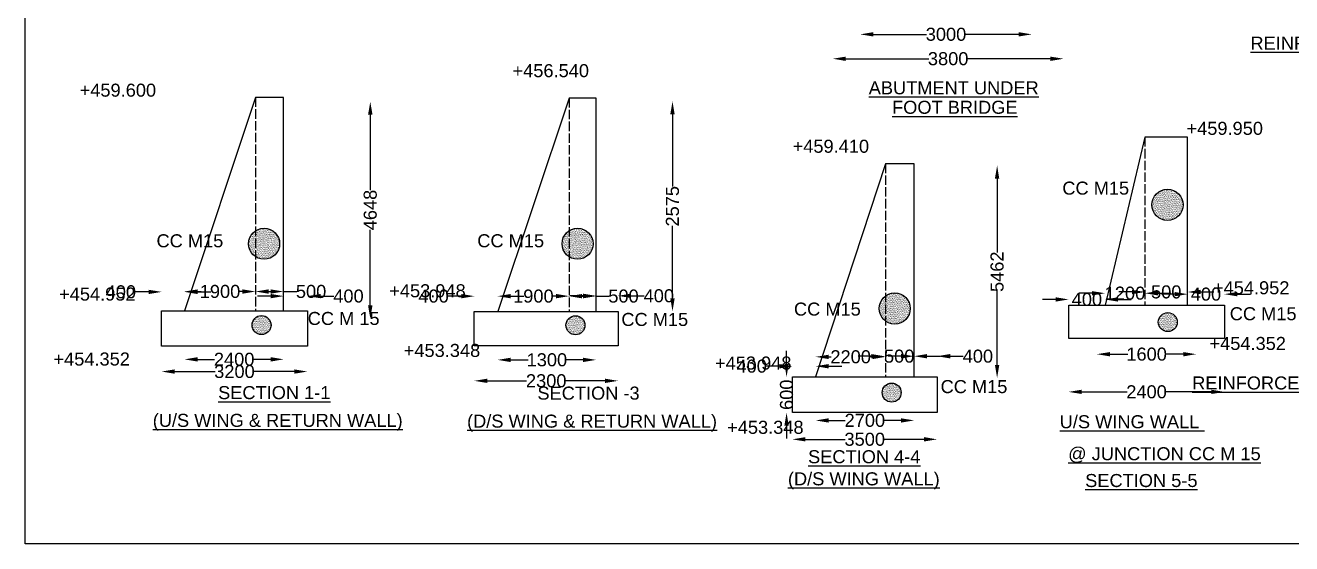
# Model space of a CAD drawing. Header units: millimetres. Extents: x 2559993 to 2602219, y 44352119 to 44378370.
# Drawn here: x 2559993 to 2584271, y 44352119 to 44362060 of the extents above; entities that cross this region are included whole.
import ezdxf

# ---------------------------------------------------------------- set-up
doc = ezdxf.new("R2010")
doc.units = ezdxf.units.MM
doc.header["$MEASUREMENT"] = 0
doc.linetypes.add('ACAD_ISO02W100', pattern=[15, 12, -3])
for name, color, linetype in [('DIMENSION', 7, 'Continuous'), ('DRAWING', 2, 'Continuous'), ('TEXT', 7, 'Continuous')]:
    doc.layers.add(name, color=color, linetype=linetype)
doc.styles.get("Standard").update_dxf_attribs({"font": 'arial.ttf', "height": 250})
doc.dimstyles.get("Standard").update_dxf_attribs({"dimtxt": 250, "dimasz": 250, "dimexe": 0.18, "dimexo": 0.0625, "dimgap": 0.09, "dimtad": 0, "dimdec": 0, "dimzin": 0, "dimdsep": 46, "dimtxsty": 'Standard', "dimcen": 0.09, "dimse1": 1, "dimse2": 1, "dimadec": 0, "dimazin": 0, "dimtfac": 1, "dimtdec": 0, "dimtofl": 0, "dimtmove": 0, "dimatfit": 3, "dimfxl": 1, "dimtolj": 1, "dimtzin": 0, "dimarcsym": 0})

# ---------------------------------------------------------------- blocks, each defined once
blk = doc.blocks.new('*D66')
at = {"layer": 'Defpoints', "color": 0, "transparency": 16777216}
for p in [(2575999, 44361916), (2579288, 44361916), (2579288, 44361887)]:
    blk.add_point(p, dxfattribs=at)
at = {"layer": 'DIMENSION', "color": 0, "lineweight": -2, "transparency": 16777216}
for p, q in [((2576249, 44361887), (2577271, 44361887)), ((2579038, 44361887), (2578016, 44361887))]:
    blk.add_line(p, q, dxfattribs=at)
at = {"layer": 'DIMENSION', "color": 0, "transparency": 16777216}
for points in [[(2576249, 44361929), (2576249, 44361846), (2575999, 44361887)], [(2579038, 44361929), (2579038, 44361846), (2579288, 44361887)]]:
    blk.add_solid(points, dxfattribs=at)
at = {"layer": 'DIMENSION', "color": 0, "transparency": 16777216, "insert": (2577644, 44361887), "char_height": 250, "attachment_point": 5}
blk.add_mtext('\\A1;3000', dxfattribs=at)
blk = doc.blocks.new('*D71')
at = {"layer": 'Defpoints', "color": 0, "transparency": 16777216}
for p in [(2575473, 44361485), (2579897, 44361485), (2579897, 44361419)]:
    blk.add_point(p, dxfattribs=at)
at = {"layer": 'DIMENSION', "color": 0, "lineweight": -2, "transparency": 16777216}
for p, q in [((2575723, 44361419), (2577312, 44361419)), ((2579647, 44361419), (2578058, 44361419))]:
    blk.add_line(p, q, dxfattribs=at)
at = {"layer": 'DIMENSION', "color": 0, "transparency": 16777216}
for points in [[(2575723, 44361460), (2575723, 44361377), (2575473, 44361419)], [(2579647, 44361460), (2579647, 44361377), (2579897, 44361419)]]:
    blk.add_solid(points, dxfattribs=at)
at = {"layer": 'DIMENSION', "color": 0, "transparency": 16777216, "insert": (2577685, 44361419), "char_height": 250, "attachment_point": 5}
blk.add_mtext('\\A1;3800', dxfattribs=at)
blk = doc.blocks.new('*D76')
at = {"layer": 'Defpoints', "color": 0, "transparency": 16777216}
for p in [(2563046, 44356582), (2564945, 44356582), (2564945, 44355654)]:
    blk.add_point(p, dxfattribs=at)
at = {"layer": 'DIMENSION', "color": 0, "lineweight": -2, "transparency": 16777216}
for p, q in [((2563296, 44355654), (2563621, 44355654)), ((2564695, 44355654), (2564371, 44355654))]:
    blk.add_line(p, q, dxfattribs=at)
at = {"layer": 'DIMENSION', "color": 0, "transparency": 16777216}
for points in [[(2563296, 44355696), (2563296, 44355612), (2563046, 44355654)], [(2564695, 44355696), (2564695, 44355612), (2564945, 44355654)]]:
    blk.add_solid(points, dxfattribs=at)
at = {"layer": 'DIMENSION', "color": 0, "transparency": 16777216, "insert": (2563996, 44355654), "char_height": 250, "attachment_point": 5}
blk.add_mtext('\\A1;2400', dxfattribs=at)
blk = doc.blocks.new('*D77')
at = {"layer": 'Defpoints', "color": 0, "transparency": 16777216}
for p in [(2562605, 44355909), (2565399, 44355909), (2565399, 44355420)]:
    blk.add_point(p, dxfattribs=at)
at = {"layer": 'DIMENSION', "color": 0, "lineweight": -2, "transparency": 16777216}
for p, q in [((2562855, 44355420), (2563629, 44355420)), ((2565149, 44355420), (2564375, 44355420))]:
    blk.add_line(p, q, dxfattribs=at)
at = {"layer": 'DIMENSION', "color": 0, "transparency": 16777216}
for points in [[(2562855, 44355462), (2562855, 44355379), (2562605, 44355420)], [(2565149, 44355462), (2565149, 44355379), (2565399, 44355420)]]:
    blk.add_solid(points, dxfattribs=at)
at = {"layer": 'DIMENSION', "color": 0, "transparency": 16777216, "insert": (2564002, 44355420), "char_height": 250, "attachment_point": 5}
blk.add_mtext('\\A1;3200', dxfattribs=at)
blk = doc.blocks.new('*D78')
at = {"layer": 'Defpoints', "color": 0, "transparency": 16777216}
for p in [(2562605, 44356948), (2562605, 44356582), (2563046, 44356582)]:
    blk.add_point(p, dxfattribs=at)
at = {"layer": 'DIMENSION', "color": 0, "lineweight": -2, "transparency": 16777216}
for p, q in [((2562355, 44356948), (2562105, 44356948)), ((2563296, 44356948), (2563546, 44356948))]:
    blk.add_line(p, q, dxfattribs=at)
at = {"layer": 'DIMENSION', "color": 0, "transparency": 16777216}
for points in [[(2562355, 44356989), (2562355, 44356906), (2562605, 44356948)], [(2563296, 44356989), (2563296, 44356906), (2563046, 44356948)]]:
    blk.add_solid(points, dxfattribs=at)
at = {"layer": 'DIMENSION', "color": 0, "transparency": 16777216, "insert": (2561824, 44356948), "char_height": 250, "attachment_point": 5}
blk.add_mtext('\\A1;400', dxfattribs=at)
blk = doc.blocks.new('*D79')
at = {"layer": 'Defpoints', "color": 0, "transparency": 16777216}
for p in [(2564405, 44356955), (2563046, 44356582), (2564405, 44356582)]:
    blk.add_point(p, dxfattribs=at)
at = {"layer": 'DIMENSION', "color": 0, "lineweight": -2, "transparency": 16777216}
for p, q in [((2563296, 44356955), (2563364, 44356955)), ((2564155, 44356955), (2564086, 44356955))]:
    blk.add_line(p, q, dxfattribs=at)
at = {"layer": 'DIMENSION', "color": 0, "transparency": 16777216}
for points in [[(2563296, 44356996), (2563296, 44356913), (2563046, 44356955)], [(2564155, 44356996), (2564155, 44356913), (2564405, 44356955)]]:
    blk.add_solid(points, dxfattribs=at)
at = {"layer": 'DIMENSION', "color": 0, "transparency": 16777216, "insert": (2563725, 44356955), "char_height": 250, "attachment_point": 5}
blk.add_mtext('\\A1;1900', dxfattribs=at)
blk = doc.blocks.new('*D80')
at = {"layer": 'Defpoints', "color": 0, "transparency": 16777216}
for p in [(2564945, 44356955), (2564405, 44356582), (2564945, 44356582)]:
    blk.add_point(p, dxfattribs=at)
at = {"layer": 'DIMENSION', "color": 0, "lineweight": -2, "transparency": 16777216}
for p, q in [((2564655, 44356955), (2564695, 44356955)), ((2564945, 44356955), (2565195, 44356955))]:
    blk.add_line(p, q, dxfattribs=at)
at = {"layer": 'DIMENSION', "color": 0, "transparency": 16777216}
for points in [[(2564655, 44356996), (2564655, 44356913), (2564405, 44356955)], [(2564695, 44356996), (2564695, 44356913), (2564945, 44356955)]]:
    blk.add_solid(points, dxfattribs=at)
at = {"layer": 'DIMENSION', "color": 0, "transparency": 16777216, "insert": (2565471, 44356955), "char_height": 250, "attachment_point": 5}
blk.add_mtext('\\A1;500', dxfattribs=at)
blk = doc.blocks.new('*D81')
at = {"layer": 'Defpoints', "color": 0, "transparency": 16777216}
for p in [(2565407, 44356867), (2564945, 44356582), (2565407, 44356314)]:
    blk.add_point(p, dxfattribs=at)
at = {"layer": 'DIMENSION', "color": 0, "lineweight": -2, "transparency": 16777216}
for p, q in [((2564695, 44356867), (2564445, 44356867)), ((2565657, 44356867), (2565907, 44356867))]:
    blk.add_line(p, q, dxfattribs=at)
at = {"layer": 'DIMENSION', "color": 0, "transparency": 16777216}
for points in [[(2564695, 44356909), (2564695, 44356825), (2564945, 44356867)], [(2565657, 44356909), (2565657, 44356825), (2565407, 44356867)]]:
    blk.add_solid(points, dxfattribs=at)
at = {"layer": 'DIMENSION', "color": 0, "transparency": 16777216, "insert": (2566188, 44356867), "char_height": 250, "attachment_point": 5}
blk.add_mtext('\\A1;400', dxfattribs=at)
blk = doc.blocks.new('*D82')
at = {"layer": 'Defpoints', "color": 0, "transparency": 16777216}
for p in [(2568601, 44356866), (2568601, 44356570), (2569049, 44356570)]:
    blk.add_point(p, dxfattribs=at)
at = {"layer": 'DIMENSION', "color": 0, "lineweight": -2, "transparency": 16777216}
for p, q in [((2568351, 44356866), (2568101, 44356866)), ((2569299, 44356866), (2569549, 44356866))]:
    blk.add_line(p, q, dxfattribs=at)
at = {"layer": 'DIMENSION', "color": 0, "transparency": 16777216}
for points in [[(2568351, 44356908), (2568351, 44356824), (2568601, 44356866)], [(2569299, 44356908), (2569299, 44356824), (2569049, 44356866)]]:
    blk.add_solid(points, dxfattribs=at)
at = {"layer": 'DIMENSION', "color": 0, "transparency": 16777216, "insert": (2567820, 44356866), "char_height": 250, "attachment_point": 5}
blk.add_mtext('\\A1;400', dxfattribs=at)
blk = doc.blocks.new('*D83')
at = {"layer": 'Defpoints', "color": 0, "transparency": 16777216}
for p in [(2570418, 44356866), (2569049, 44356570), (2570418, 44356570)]:
    blk.add_point(p, dxfattribs=at)
at = {"layer": 'DIMENSION', "color": 0, "lineweight": -2, "transparency": 16777216}
for p, q in [((2569299, 44356866), (2569372, 44356866)), ((2570168, 44356866), (2570095, 44356866))]:
    blk.add_line(p, q, dxfattribs=at)
at = {"layer": 'DIMENSION', "color": 0, "transparency": 16777216}
for points in [[(2569299, 44356908), (2569299, 44356824), (2569049, 44356866)], [(2570168, 44356908), (2570168, 44356824), (2570418, 44356866)]]:
    blk.add_solid(points, dxfattribs=at)
at = {"layer": 'DIMENSION', "color": 0, "transparency": 16777216, "insert": (2569733, 44356866), "char_height": 250, "attachment_point": 5}
blk.add_mtext('\\A1;1900', dxfattribs=at)
blk = doc.blocks.new('*D84')
at = {"layer": 'Defpoints', "color": 0, "transparency": 16777216}
for p in [(2570935, 44356866), (2570418, 44356570), (2570935, 44356570)]:
    blk.add_point(p, dxfattribs=at)
at = {"layer": 'DIMENSION', "color": 0, "lineweight": -2, "transparency": 16777216}
for p, q in [((2570668, 44356866), (2570685, 44356866)), ((2570935, 44356866), (2571185, 44356866))]:
    blk.add_line(p, q, dxfattribs=at)
at = {"layer": 'DIMENSION', "color": 0, "transparency": 16777216}
for points in [[(2570668, 44356908), (2570668, 44356824), (2570418, 44356866)], [(2570685, 44356908), (2570685, 44356824), (2570935, 44356866)]]:
    blk.add_solid(points, dxfattribs=at)
at = {"layer": 'DIMENSION', "color": 0, "transparency": 16777216, "insert": (2571461, 44356866), "char_height": 250, "attachment_point": 5}
blk.add_mtext('\\A1;500', dxfattribs=at)
blk = doc.blocks.new('*D85')
at = {"layer": 'Defpoints', "color": 0, "transparency": 16777216}
for p in [(2571357, 44356872), (2570935, 44356570), (2571357, 44356570)]:
    blk.add_point(p, dxfattribs=at)
at = {"layer": 'DIMENSION', "color": 0, "lineweight": -2, "transparency": 16777216}
for p, q in [((2570685, 44356872), (2570435, 44356872)), ((2571607, 44356872), (2571857, 44356872))]:
    blk.add_line(p, q, dxfattribs=at)
at = {"layer": 'DIMENSION', "color": 0, "transparency": 16777216}
for points in [[(2570685, 44356914), (2570685, 44356830), (2570935, 44356872)], [(2571607, 44356914), (2571607, 44356830), (2571357, 44356872)]]:
    blk.add_solid(points, dxfattribs=at)
at = {"layer": 'DIMENSION', "color": 0, "transparency": 16777216, "insert": (2572138, 44356872), "char_height": 250, "attachment_point": 5}
blk.add_mtext('\\A1;400', dxfattribs=at)
blk = doc.blocks.new('*D86')
at = {"layer": 'Defpoints', "color": 0, "transparency": 16777216}
for p in [(2569049, 44356570), (2570935, 44356570), (2569049, 44355644)]:
    blk.add_point(p, dxfattribs=at)
at = {"layer": 'DIMENSION', "color": 0, "lineweight": -2, "transparency": 16777216}
for p, q in [((2569299, 44355644), (2569631, 44355644)), ((2570685, 44355644), (2570353, 44355644))]:
    blk.add_line(p, q, dxfattribs=at)
at = {"layer": 'DIMENSION', "color": 0, "transparency": 16777216}
for points in [[(2569299, 44355685), (2569299, 44355602), (2569049, 44355644)], [(2570685, 44355685), (2570685, 44355602), (2570935, 44355644)]]:
    blk.add_solid(points, dxfattribs=at)
at = {"layer": 'DIMENSION', "color": 0, "transparency": 16777216, "insert": (2569992, 44355644), "char_height": 250, "attachment_point": 5}
blk.add_mtext('\\A1;1300', dxfattribs=at)
blk = doc.blocks.new('*D87')
at = {"layer": 'Defpoints', "color": 0, "transparency": 16777216}
for p in [(2568601, 44355912), (2571357, 44355912), (2568601, 44355242)]:
    blk.add_point(p, dxfattribs=at)
at = {"layer": 'DIMENSION', "color": 0, "lineweight": -2, "transparency": 16777216}
for p, q in [((2568851, 44355242), (2569604, 44355242)), ((2571107, 44355242), (2570354, 44355242))]:
    blk.add_line(p, q, dxfattribs=at)
at = {"layer": 'DIMENSION', "color": 0, "transparency": 16777216}
for points in [[(2568851, 44355284), (2568851, 44355201), (2568601, 44355242)], [(2571107, 44355284), (2571107, 44355201), (2571357, 44355242)]]:
    blk.add_solid(points, dxfattribs=at)
at = {"layer": 'DIMENSION', "color": 0, "transparency": 16777216, "insert": (2569979, 44355242), "char_height": 250, "attachment_point": 5}
blk.add_mtext('\\A1;2300', dxfattribs=at)
blk = doc.blocks.new('*D88')
at = {"layer": 'Defpoints', "color": 0, "transparency": 16777216}
for p in [(2574699, 44355522), (2574699, 44355317), (2575145, 44355317)]:
    blk.add_point(p, dxfattribs=at)
at = {"layer": 'DIMENSION', "color": 0, "lineweight": -2, "transparency": 16777216}
for p, q in [((2574449, 44355522), (2574199, 44355522)), ((2575395, 44355522), (2575645, 44355522))]:
    blk.add_line(p, q, dxfattribs=at)
at = {"layer": 'DIMENSION', "color": 0, "transparency": 16777216}
for points in [[(2574449, 44355564), (2574449, 44355480), (2574699, 44355522)], [(2575395, 44355564), (2575395, 44355480), (2575145, 44355522)]]:
    blk.add_solid(points, dxfattribs=at)
at = {"layer": 'DIMENSION', "color": 0, "transparency": 16777216, "insert": (2573918, 44355522), "char_height": 250, "attachment_point": 5}
blk.add_mtext('\\A1;400', dxfattribs=at)
blk = doc.blocks.new('*D89')
at = {"layer": 'Defpoints', "color": 0, "transparency": 16777216}
for p in [(2574699, 44355317), (2574587, 44354633), (2574699, 44354633)]:
    blk.add_point(p, dxfattribs=at)
at = {"layer": 'DIMENSION', "color": 0, "lineweight": -2, "transparency": 16777216}
for p, q in [((2574587, 44355567), (2574587, 44355817)), ((2574587, 44354383), (2574587, 44354133))]:
    blk.add_line(p, q, dxfattribs=at)
at = {"layer": 'DIMENSION', "color": 0, "transparency": 16777216}
for points in [[(2574546, 44355567), (2574629, 44355567), (2574587, 44355317)], [(2574546, 44354383), (2574629, 44354383), (2574587, 44354633)]]:
    blk.add_solid(points, dxfattribs=at)
at = {"layer": 'DIMENSION', "color": 0, "transparency": 16777216, "insert": (2574587, 44354975), "char_height": 250, "attachment_point": 5, "rotation": 90}
blk.add_mtext('\\A1;600', dxfattribs=at)
blk = doc.blocks.new('*D90')
at = {"layer": 'Defpoints', "color": 0, "transparency": 16777216}
for p in [(2576487, 44355702), (2575145, 44355317), (2576487, 44355317)]:
    blk.add_point(p, dxfattribs=at)
at = {"layer": 'DIMENSION', "color": 0, "lineweight": -2, "transparency": 16777216}
for p, q in [((2575395, 44355702), (2575441, 44355702)), ((2576237, 44355702), (2576191, 44355702))]:
    blk.add_line(p, q, dxfattribs=at)
at = {"layer": 'DIMENSION', "color": 0, "transparency": 16777216}
for points in [[(2575395, 44355743), (2575395, 44355660), (2575145, 44355702)], [(2576237, 44355743), (2576237, 44355660), (2576487, 44355702)]]:
    blk.add_solid(points, dxfattribs=at)
at = {"layer": 'DIMENSION', "color": 0, "transparency": 16777216, "insert": (2575816, 44355702), "char_height": 250, "attachment_point": 5}
blk.add_mtext('\\A1;2200', dxfattribs=at)
blk = doc.blocks.new('*D91')
at = {"layer": 'Defpoints', "color": 0, "transparency": 16777216}
for p in [(2577032, 44355714), (2576461, 44355317), (2577032, 44355317)]:
    blk.add_point(p, dxfattribs=at)
at = {"layer": 'DIMENSION', "color": 0, "lineweight": -2, "transparency": 16777216}
for p, q in [((2576211, 44355714), (2575961, 44355714)), ((2577282, 44355714), (2577532, 44355714))]:
    blk.add_line(p, q, dxfattribs=at)
at = {"layer": 'DIMENSION', "color": 0, "transparency": 16777216}
for points in [[(2576211, 44355756), (2576211, 44355672), (2576461, 44355714)], [(2577282, 44355756), (2577282, 44355672), (2577032, 44355714)]]:
    blk.add_solid(points, dxfattribs=at)
at = {"layer": 'DIMENSION', "color": 0, "transparency": 16777216, "insert": (2576746, 44355714), "char_height": 250, "attachment_point": 5}
blk.add_mtext('\\A1;500', dxfattribs=at)
blk = doc.blocks.new('*D92')
at = {"layer": 'Defpoints', "color": 0, "transparency": 16777216}
for p in [(2577474, 44355714), (2577032, 44355317), (2577474, 44355317)]:
    blk.add_point(p, dxfattribs=at)
at = {"layer": 'DIMENSION', "color": 0, "lineweight": -2, "transparency": 16777216}
for p, q in [((2576782, 44355714), (2576532, 44355714)), ((2577724, 44355714), (2577974, 44355714))]:
    blk.add_line(p, q, dxfattribs=at)
at = {"layer": 'DIMENSION', "color": 0, "transparency": 16777216}
for points in [[(2576782, 44355756), (2576782, 44355672), (2577032, 44355714)], [(2577724, 44355756), (2577724, 44355672), (2577474, 44355714)]]:
    blk.add_solid(points, dxfattribs=at)
at = {"layer": 'DIMENSION', "color": 0, "transparency": 16777216, "insert": (2578255, 44355714), "char_height": 250, "attachment_point": 5}
blk.add_mtext('\\A1;400', dxfattribs=at)
blk = doc.blocks.new('*D93')
at = {"layer": 'Defpoints', "color": 0, "transparency": 16777216}
for p in [(2575145, 44355317), (2577032, 44355317), (2575145, 44354483)]:
    blk.add_point(p, dxfattribs=at)
at = {"layer": 'DIMENSION', "color": 0, "lineweight": -2, "transparency": 16777216}
for p, q in [((2575395, 44354483), (2575713, 44354483)), ((2576782, 44354483), (2576463, 44354483))]:
    blk.add_line(p, q, dxfattribs=at)
at = {"layer": 'DIMENSION', "color": 0, "transparency": 16777216}
for points in [[(2575395, 44354524), (2575395, 44354441), (2575145, 44354483)], [(2576782, 44354524), (2576782, 44354441), (2577032, 44354483)]]:
    blk.add_solid(points, dxfattribs=at)
at = {"layer": 'DIMENSION', "color": 0, "transparency": 16777216, "insert": (2576088, 44354483), "char_height": 250, "attachment_point": 5}
blk.add_mtext('\\A1;2700', dxfattribs=at)
blk = doc.blocks.new('*D94')
at = {"layer": 'Defpoints', "color": 0, "transparency": 16777216}
for p in [(2574699, 44354633), (2577474, 44354633), (2574699, 44354120)]:
    blk.add_point(p, dxfattribs=at)
at = {"layer": 'DIMENSION', "color": 0, "lineweight": -2, "transparency": 16777216}
for p, q in [((2574949, 44354120), (2575713, 44354120)), ((2577224, 44354120), (2576459, 44354120))]:
    blk.add_line(p, q, dxfattribs=at)
at = {"layer": 'DIMENSION', "color": 0, "transparency": 16777216}
for points in [[(2574949, 44354162), (2574949, 44354079), (2574699, 44354120)], [(2577224, 44354162), (2577224, 44354079), (2577474, 44354120)]]:
    blk.add_solid(points, dxfattribs=at)
at = {"layer": 'DIMENSION', "color": 0, "transparency": 16777216, "insert": (2576086, 44354120), "char_height": 250, "attachment_point": 5}
blk.add_mtext('\\A1;3500', dxfattribs=at)
blk = doc.blocks.new('*D95')
at = {"layer": 'Defpoints', "color": 0, "transparency": 16777216}
for p in [(2579997, 44356803), (2579997, 44356691), (2580693, 44356691)]:
    blk.add_point(p, dxfattribs=at)
at = {"layer": 'DIMENSION', "color": 0, "lineweight": -2, "transparency": 16777216}
for p, q in [((2579747, 44356803), (2579497, 44356803)), ((2580943, 44356803), (2581193, 44356803))]:
    blk.add_line(p, q, dxfattribs=at)
at = {"layer": 'DIMENSION', "color": 0, "transparency": 16777216}
for points in [[(2579747, 44356845), (2579747, 44356761), (2579997, 44356803)], [(2580943, 44356845), (2580943, 44356761), (2580693, 44356803)]]:
    blk.add_solid(points, dxfattribs=at)
at = {"layer": 'DIMENSION', "color": 0, "transparency": 16777216, "insert": (2580345, 44356803), "char_height": 250, "attachment_point": 5}
blk.add_mtext('\\A1;400', dxfattribs=at)
blk = doc.blocks.new('*D96')
at = {"layer": 'Defpoints', "color": 0, "transparency": 16777216}
for p in [(2581457, 44356922), (2580693, 44356691), (2581457, 44356691)]:
    blk.add_point(p, dxfattribs=at)
at = {"layer": 'DIMENSION', "color": 0, "lineweight": -2, "transparency": 16777216}
for p, q in [((2580443, 44356922), (2580193, 44356922)), ((2581707, 44356922), (2581957, 44356922))]:
    blk.add_line(p, q, dxfattribs=at)
at = {"layer": 'DIMENSION', "color": 0, "transparency": 16777216}
for points in [[(2580443, 44356963), (2580443, 44356880), (2580693, 44356922)], [(2581707, 44356963), (2581707, 44356880), (2581457, 44356922)]]:
    blk.add_solid(points, dxfattribs=at)
at = {"layer": 'DIMENSION', "color": 0, "transparency": 16777216, "insert": (2581075, 44356922), "char_height": 250, "attachment_point": 5}
blk.add_mtext('\\A1;1200', dxfattribs=at)
blk = doc.blocks.new('*D97')
at = {"layer": 'Defpoints', "color": 0, "transparency": 16777216}
for p in [(2582276, 44356946), (2581457, 44356691), (2582276, 44356691)]:
    blk.add_point(p, dxfattribs=at)
at = {"layer": 'DIMENSION', "color": 0, "lineweight": -2, "transparency": 16777216}
for p, q in [((2581207, 44356946), (2580957, 44356946)), ((2582526, 44356946), (2582776, 44356946))]:
    blk.add_line(p, q, dxfattribs=at)
at = {"layer": 'DIMENSION', "color": 0, "transparency": 16777216}
for points in [[(2581207, 44356988), (2581207, 44356904), (2581457, 44356946)], [(2582526, 44356988), (2582526, 44356904), (2582276, 44356946)]]:
    blk.add_solid(points, dxfattribs=at)
at = {"layer": 'DIMENSION', "color": 0, "transparency": 16777216, "insert": (2581866, 44356946), "char_height": 250, "attachment_point": 5}
blk.add_mtext('\\A1;500', dxfattribs=at)
blk = doc.blocks.new('*D98')
at = {"layer": 'Defpoints', "color": 0, "transparency": 16777216}
for p in [(2582980, 44356904), (2582276, 44356691), (2582980, 44356691)]:
    blk.add_point(p, dxfattribs=at)
at = {"layer": 'DIMENSION', "color": 0, "lineweight": -2, "transparency": 16777216}
for p, q in [((2582026, 44356904), (2581776, 44356904)), ((2583230, 44356904), (2583480, 44356904))]:
    blk.add_line(p, q, dxfattribs=at)
at = {"layer": 'DIMENSION', "color": 0, "transparency": 16777216}
for points in [[(2582026, 44356946), (2582026, 44356863), (2582276, 44356904)], [(2583230, 44356946), (2583230, 44356863), (2582980, 44356904)]]:
    blk.add_solid(points, dxfattribs=at)
at = {"layer": 'DIMENSION', "color": 0, "transparency": 16777216, "insert": (2582628, 44356904), "char_height": 250, "attachment_point": 5}
blk.add_mtext('\\A1;400', dxfattribs=at)
blk = doc.blocks.new('*D99')
at = {"layer": 'Defpoints', "color": 0, "transparency": 16777216}
for p in [(2580537, 44355760), (2580537, 44355753), (2582442, 44355760)]:
    blk.add_point(p, dxfattribs=at)
at = {"layer": 'DIMENSION', "color": 0, "lineweight": -2, "transparency": 16777216}
for p, q in [((2580787, 44355753), (2581128, 44355753)), ((2582192, 44355753), (2581851, 44355753))]:
    blk.add_line(p, q, dxfattribs=at)
at = {"layer": 'DIMENSION', "color": 0, "transparency": 16777216}
for points in [[(2580787, 44355794), (2580787, 44355711), (2580537, 44355753)], [(2582192, 44355794), (2582192, 44355711), (2582442, 44355753)]]:
    blk.add_solid(points, dxfattribs=at)
at = {"layer": 'DIMENSION', "color": 0, "transparency": 16777216, "insert": (2581490, 44355753), "char_height": 250, "attachment_point": 5}
blk.add_mtext('\\A1;1600', dxfattribs=at)
blk = doc.blocks.new('*D100')
at = {"layer": 'Defpoints', "color": 0, "transparency": 16777216}
for p in [(2579997, 44356054), (2582980, 44356054), (2579997, 44355030)]:
    blk.add_point(p, dxfattribs=at)
at = {"layer": 'DIMENSION', "color": 0, "lineweight": -2, "transparency": 16777216}
for p, q in [((2580247, 44355030), (2581114, 44355030)), ((2582730, 44355030), (2581864, 44355030))]:
    blk.add_line(p, q, dxfattribs=at)
at = {"layer": 'DIMENSION', "color": 0, "transparency": 16777216}
for points in [[(2580247, 44355072), (2580247, 44354989), (2579997, 44355030)], [(2582730, 44355072), (2582730, 44354989), (2582980, 44355030)]]:
    blk.add_solid(points, dxfattribs=at)
at = {"layer": 'DIMENSION', "color": 0, "transparency": 16777216, "insert": (2581489, 44355030), "char_height": 250, "attachment_point": 5}
blk.add_mtext('\\A1;2400', dxfattribs=at)
blk = doc.blocks.new('*D113')
at = {"layer": 'Defpoints', "color": 0, "transparency": 16777216}
for p in [(2566606, 44360598), (2566658, 44360598), (2566417, 44356438)]:
    blk.add_point(p, dxfattribs=at)
at = {"layer": 'DIMENSION', "color": 0, "lineweight": -2, "transparency": 16777216}
for p, q in [((2566606, 44360348), (2566606, 44358897)), ((2566606, 44356688), (2566606, 44358139))]:
    blk.add_line(p, q, dxfattribs=at)
at = {"layer": 'DIMENSION', "color": 0, "transparency": 16777216}
for points in [[(2566564, 44360348), (2566648, 44360348), (2566606, 44360598)], [(2566564, 44356688), (2566648, 44356688), (2566606, 44356438)]]:
    blk.add_solid(points, dxfattribs=at)
at = {"layer": 'DIMENSION', "color": 0, "transparency": 16777216, "insert": (2566606, 44358518), "char_height": 250, "attachment_point": 5, "rotation": 90}
blk.add_mtext('\\A1;4648', dxfattribs=at)
blk = doc.blocks.new('*D114')
at = {"layer": 'Defpoints', "color": 0, "transparency": 16777216}
for p in [(2572400, 44360603), (2572488, 44360603), (2572267, 44356577)]:
    blk.add_point(p, dxfattribs=at)
at = {"layer": 'DIMENSION', "color": 0, "lineweight": -2, "transparency": 16777216}
for p, q in [((2572400, 44360353), (2572400, 44358967)), ((2572400, 44356827), (2572400, 44358214))]:
    blk.add_line(p, q, dxfattribs=at)
at = {"layer": 'DIMENSION', "color": 0, "transparency": 16777216}
for points in [[(2572358, 44360353), (2572442, 44360353), (2572400, 44360603)], [(2572358, 44356827), (2572442, 44356827), (2572400, 44356577)]]:
    blk.add_solid(points, dxfattribs=at)
at = {"layer": 'DIMENSION', "color": 0, "transparency": 16777216, "insert": (2572400, 44358590), "char_height": 250, "attachment_point": 5, "rotation": 90}
blk.add_mtext('\\A1;2575', dxfattribs=at)
blk = doc.blocks.new('*D115')
at = {"layer": 'Defpoints', "color": 0, "transparency": 16777216}
for p in [(2578624, 44359372), (2578638, 44359372), (2578455, 44355296)]:
    blk.add_point(p, dxfattribs=at)
at = {"layer": 'DIMENSION', "color": 0, "lineweight": -2, "transparency": 16777216}
for p, q in [((2578624, 44359122), (2578624, 44357706)), ((2578624, 44355546), (2578624, 44356962))]:
    blk.add_line(p, q, dxfattribs=at)
at = {"layer": 'DIMENSION', "color": 0, "transparency": 16777216}
for points in [[(2578582, 44359122), (2578665, 44359122), (2578624, 44359372)], [(2578582, 44355546), (2578665, 44355546), (2578624, 44355296)]]:
    blk.add_solid(points, dxfattribs=at)
at = {"layer": 'DIMENSION', "color": 0, "transparency": 16777216, "insert": (2578624, 44357334), "char_height": 250, "attachment_point": 5, "rotation": 90}
blk.add_mtext('\\A1;5462', dxfattribs=at)

msp = doc.modelspace()

# ---------------------------------------------------------------- hatches: boundary and pattern name
at = {"layer": 'DRAWING'}
h = msp.add_hatch(dxfattribs=at)
h.set_pattern_fill('AR-SAND', color=0, scale=15, style=0)
h.set_pattern_definition([(37.5, (17319.305, 745.926), (-0.944900372, 28.902356535), [0, -22.8, 0, -25.5, 0, -24.375]), (7.5, (17319.305, 745.926), (26.54665058, 42.33219098), [0, -12.3, 0, -20.55, 0, -7.875]), (327.5, (17300.855, 745.926), (46.712127926, 0.084885803), [0, -7.5, 0, -27, 0, -35.25]), (317.5, (17300.855, 745.926), (45.09189907, 13.165133474), [0, -3.75, 0, -17.7, 0, -20.25])])
edge = h.paths.add_edge_path()
edge.add_arc((2581889.4, 44358617.9), 298.4, 0, 360)
h = msp.add_hatch(dxfattribs=at)
h.set_pattern_fill('AR-SAND', color=0, scale=15, style=0)
h.set_pattern_definition([(37.5, (0, 0), (-0.944900372, 28.902356535), [0, -22.8, 0, -25.5, 0, -24.375]), (7.5, (0, 0), (26.54665058, 42.33219098), [0, -12.3, 0, -20.55, 0, -7.875]), (327.5, (-18.45, 0), (46.712127926, 0.084885803), [0, -7.5, 0, -27, 0, -35.25]), (317.5, (-18.45, 0), (45.09189907, 13.165133474), [0, -3.75, 0, -17.7, 0, -20.25])])
edge = h.paths.add_edge_path()
edge.add_arc((2564570.1, 44357872), 298.4, 0, 360)
h = msp.add_hatch(dxfattribs=at)
h.set_pattern_fill('AR-SAND', color=0, scale=15, style=0)
h.set_pattern_definition([(37.5, (6010.62, 0), (-0.944900372, 28.902356535), [0, -22.8, 0, -25.5, 0, -24.375]), (7.5, (6010.62, 0), (26.54665058, 42.33219098), [0, -12.3, 0, -20.55, 0, -7.875]), (327.5, (5992.17, 0), (46.712127926, 0.084885803), [0, -7.5, 0, -27, 0, -35.25]), (317.5, (5992.17, 0), (45.09189907, 13.165133474), [0, -3.75, 0, -17.7, 0, -20.25])])
edge = h.paths.add_edge_path()
edge.add_arc((2570580.8, 44357872), 298.4, 0, 360)
h = msp.add_hatch(dxfattribs=at)
h.set_pattern_fill('AR-SAND', color=0, scale=15, style=0)
h.set_pattern_definition([(37.5, (12090.333, -1242.453), (-0.944900372, 28.902356535), [0, -22.8, 0, -25.5, 0, -24.375]), (7.5, (12090.333, -1242.453), (26.54665058, 42.33219098), [0, -12.3, 0, -20.55, 0, -7.875]), (327.5, (12071.883, -1242.453), (46.712127926, 0.084885803), [0, -7.5, 0, -27, 0, -35.25]), (317.5, (12071.883, -1242.453), (45.09189907, 13.165133474), [0, -3.75, 0, -17.7, 0, -20.25])])
edge = h.paths.add_edge_path()
edge.add_arc((2576660.5, 44356629.5), 298.4, 0, 360)
h = msp.add_hatch(dxfattribs=at)
h.set_pattern_fill('AR-SAND', color=0, scale=15, style=0)
h.set_pattern_definition([(37.5, (-48.44, -1560.41), (-0.944900372, 28.902356535), [0, -22.8, 0, -25.5, 0, -24.375]), (7.5, (-48.44, -1560.41), (26.54665058, 42.33219098), [0, -12.3, 0, -20.55, 0, -7.875]), (327.5, (-66.89, -1560.41), (46.712127926, 0.084885803), [0, -7.5, 0, -27, 0, -35.25]), (317.5, (-66.89, -1560.41), (45.09189907, 13.165133474), [0, -3.75, 0, -17.7, 0, -20.25])])
edge = h.paths.add_edge_path()
edge.add_arc((2564521.7, 44356311.6), 182.1, 0, 360)
h = msp.add_hatch(dxfattribs=at)
h.set_pattern_fill('AR-SAND', color=0, scale=15, style=0)
h.set_pattern_definition([(37.5, (5970.12, -1564.128), (-0.944900372, 28.902356535), [0, -22.8, 0, -25.5, 0, -24.375]), (7.5, (5970.12, -1564.128), (26.54665058, 42.33219098), [0, -12.3, 0, -20.55, 0, -7.875]), (327.5, (5951.67, -1564.128), (46.712127926, 0.084885803), [0, -7.5, 0, -27, 0, -35.25]), (317.5, (5951.67, -1564.128), (45.09189907, 13.165133474), [0, -3.75, 0, -17.7, 0, -20.25])])
edge = h.paths.add_edge_path()
edge.add_arc((2570540.3, 44356307.9), 182.1, 0, 360)
h = msp.add_hatch(dxfattribs=at)
h.set_pattern_fill('AR-SAND', color=0, scale=15, style=0)
h.set_pattern_definition([(37.5, (17326.344, -1503.53), (-0.944900372, 28.902356535), [0, -22.8, 0, -25.5, 0, -24.375]), (7.5, (17326.344, -1503.53), (26.54665058, 42.33219098), [0, -12.3, 0, -20.55, 0, -7.875]), (327.5, (17307.894, -1503.53), (46.712127926, 0.084885803), [0, -7.5, 0, -27, 0, -35.25]), (317.5, (17307.894, -1503.53), (45.09189907, 13.165133474), [0, -3.75, 0, -17.7, 0, -20.25])])
edge = h.paths.add_edge_path()
edge.add_arc((2581896.5, 44356368.5), 182.1, 0, 360)
h = msp.add_hatch(dxfattribs=at)
h.set_pattern_fill('AR-SAND', color=0, scale=15, style=0)
h.set_pattern_definition([(37.5, (12031.732, -2856.152), (-0.944900372, 28.902356535), [0, -22.8, 0, -25.5, 0, -24.375]), (7.5, (12031.732, -2856.152), (26.54665058, 42.33219098), [0, -12.3, 0, -20.55, 0, -7.875]), (327.5, (12013.282, -2856.152), (46.712127926, 0.084885803), [0, -7.5, 0, -27, 0, -35.25]), (317.5, (12013.282, -2856.15), (45.09189907, 13.165133474), [0, -3.75, 0, -17.7, 0, -20.25])])
edge = h.paths.add_edge_path()
edge.add_arc((2576601.9, 44355015.8), 182.1, 0, 360)

# ---------------------------------------------------------------- linework, layer by layer
at = {"layer": 'DIMENSION', "color": 0}
msp.add_lwpolyline([(2602180.6, 44352118.9), (2559992.5, 44352118.9), (2559992.5, 44378369.6), (2602180.6, 44378369.6)], close=True, dxfattribs=at)
at = {"layer": 'DRAWING', "color": 0}
for points in [[(2564945.2, 44356582.4), (2564945.2, 44360674.9), (2564404.5, 44360674.9), (2563046, 44356582.4)], [(2570935.4, 44356569.9), (2570935.4, 44360662.7), (2570418.3, 44360662.7), (2569048.5, 44356569.9)], [(2582276, 44356690.9), (2582276, 44359913.9), (2581456.9, 44359913.9), (2580693.3, 44356690.9)], [(2577031.8, 44355317.5), (2577031.8, 44359405.1), (2576486.8, 44359405.1), (2575144.6, 44355317.5)]]:
    msp.add_lwpolyline(points, dxfattribs=at)
at = {"layer": 'DRAWING', "color": 0, "linetype": 'ACAD_ISO02W100', "ltscale": 15}
for points in [[(2564404.5, 44360674.9), (2564404.5, 44356582.4)], [(2570418.3, 44360662.7), (2570418.3, 44356569.9)], [(2581456.9, 44359913.9), (2581456.9, 44356690.9)], [(2576486.8, 44359405.1), (2576486.8, 44355317.5)]]:
    msp.add_lwpolyline(points, dxfattribs=at)
at = {"layer": 'DRAWING', "color": 0}
for points in [[(2562605.2, 44356582.4), (2565399.2, 44356582.4), (2565399.2, 44355909.4), (2562605.2, 44355909.4)], [(2568600.9, 44356569.9), (2571356.9, 44356569.9), (2571356.9, 44355911.6), (2568600.9, 44355911.6)], [(2579996.9, 44356690.9), (2582980.4, 44356690.9), (2582980.4, 44356053.6), (2579996.9, 44356053.6)], [(2574699, 44355317.5), (2577473.6, 44355317.5), (2577473.6, 44354633.3), (2574699, 44354633.3)]]:
    msp.add_lwpolyline(points, close=True, dxfattribs=at)
for centre, radius in [((2581889.4, 44358617.9), 298.4), ((2564570.1, 44357872), 298.4), ((2570580.8, 44357872), 298.4), ((2576660.5, 44356629.5), 298.4), ((2564521.7, 44356311.6), 182.1), ((2570540.3, 44356307.9), 182.1), ((2581896.5, 44356368.5), 182.1), ((2576601.9, 44355015.8), 182.1)]:
    msp.add_circle(centre, radius, dxfattribs=at)

# ---------------------------------------------------------------- texts
at = {"layer": 'TEXT', "color": 0}
for s, p in [('%%UREINFORCEMENT DETAILS OF BED BLOCK', (2583481.2, 44361593.2)), ('+456.540', (2569333, 44361065.9)), ('+459.600', (2561033.3, 44360691.6)), ('%%UABUTMENT UNDER', (2576162, 44360736.9)), ('%%UFOOT BRIDGE', (2576609.9, 44360363.3)), ('+459.950', (2582254.5, 44359959.6)), ('+459.410', (2574703.2, 44359615.8)), ('CC M15', (2579873.9, 44358813)), ('CC M15', (2562507.6, 44357803)), ('CC M15', (2568657.6, 44357803.9)), ('+454.952', (2560640, 44356781.1)), ('+453.948', (2566969.3, 44356844.1)), ('+454.952', (2582762, 44356901.4)), ('CC M15', (2574729.2, 44356493.4)), ('CC M 15', (2565406.7, 44356313.5)), ('CC M15', (2571419.7, 44356294.4)), ('CC M15', (2583083.8, 44356404)), ('+454.352', (2582695.2, 44355833.9)), ('+454.352', (2560531.6, 44355535.4)), ('+453.348', (2567247.3, 44355700)), ('+453.948', (2573214.7, 44355458.2)), ('%%UREINFORCEMENT DETAILS OF BED BLOCK', (2582363.6, 44355076.1)), ('%%USECTION 1-1', (2563688.2, 44354891)), ('SECTION -3', (2569810.4, 44354881.4)), ('CC M15', (2577540, 44355006.1)), ('%%U(U/S WING & RETURN WALL)', (2562434.9, 44354359.1)), ('%%U(D/S WING & RETURN WALL)', (2568461.4, 44354343.9)), ('%%UU/S WING WALL ', (2579823.9, 44354332.7)), ('+453.348', (2573447.3, 44354225.8)), ('%%USECTION 4-4', (2574999.1, 44353661.8)), ('%%U@ JUNCTION CC M 15', (2579985.5, 44353719.2)), ('%%U(D/S WING WALL)', (2574613.2, 44353237.7)), ('%%USECTION 5-5', (2580312.3, 44353205.2))]:
    msp.add_text(s, height=250, dxfattribs=at).set_placement(p)

# ---------------------------------------------------------------- dimensions: what is measured, and where the dimension line sits
at = {"layer": 'DIMENSION', "color": 0}
for base, p1, p2, text, picture, middle in [((2579287.8, 44361887.2), (2575999.4, 44361916.5), (2579287.8, 44361916.5), '3000', '*D66', (2577643.6, 44361887.2)), ((2579896.8, 44361418.5), (2575473.2, 44361484.7), (2579896.8, 44361484.7), '3800', '*D71', (2577685, 44361418.5)), ((2562605.2, 44356947.7), (2563046, 44356582.4), (2562605.2, 44356582.4), '400', '*D78', (2561824.3, 44356947.7)), ((2564404.5, 44356954.7), (2563046, 44356582.4), (2564404.5, 44356582.4), '1900', '*D79', (2563725.3, 44356954.7)), ((2564945.2, 44356954.7), (2564404.5, 44356582.4), (2564945.2, 44356582.4), '500', '*D80', (2565471.1, 44356954.7)), ((2565406.7, 44356867), (2564945.2, 44356582.4), (2565406.7, 44356313.5), '400', '*D81', (2566187.5, 44356867)), ((2568600.9, 44356865.9), (2569048.5, 44356569.9), (2568600.9, 44356569.9), '400', '*D82', (2567820, 44356865.9)), ((2570418.3, 44356865.9), (2569048.5, 44356569.9), (2570418.3, 44356569.9), '1900', '*D83', (2569733.4, 44356865.9)), ((2570935.4, 44356865.9), (2570418.3, 44356569.9), (2570935.4, 44356569.9), '500', '*D84', (2571461.3, 44356865.9)), ((2571356.9, 44356872), (2570935.4, 44356569.9), (2571356.9, 44356569.9), '400', '*D85', (2572137.8, 44356872)), ((2579996.9, 44356803), (2580693.3, 44356690.9), (2579996.9, 44356690.9), '400', '*D95', (2580345.1, 44356803)), ((2581456.9, 44356921.7), (2580693.3, 44356690.9), (2581456.9, 44356690.9), '1200', '*D96', (2581075.1, 44356921.7)), ((2582276, 44356946.1), (2581456.9, 44356690.9), (2582276, 44356690.9), '500', '*D97', (2581866.5, 44356946.1)), ((2582980.4, 44356904.4), (2582276, 44356690.9), (2582980.4, 44356690.9), '400', '*D98', (2582628.2, 44356904.4)), ((2564945.2, 44355654), (2563046, 44356582.4), (2564945.2, 44356582.4), '2400', '*D76', (2563995.6, 44355654)), ((2569048.5, 44355643.6), (2570935.4, 44356569.9), (2569048.5, 44356569.9), '1300', '*D86', (2569992, 44355643.6)), ((2579996.9, 44355030.4), (2582980.4, 44356053.6), (2579996.9, 44356053.6), '2400', '*D100', (2581488.6, 44355030.4)), ((2565399.2, 44355420.3), (2562605.2, 44355909.4), (2565399.2, 44355909.4), '3200', '*D77', (2564002.2, 44355420.3)), ((2568600.9, 44355242.3), (2571356.9, 44355911.6), (2568600.9, 44355911.6), '2300', '*D87', (2569978.9, 44355242.3)), ((2576486.8, 44355701.7), (2575144.6, 44355317.5), (2576486.8, 44355317.5), '2200', '*D90', (2575815.7, 44355701.7)), ((2577031.8, 44355714.1), (2576460.9, 44355317.5), (2577031.8, 44355317.5), '500', '*D91', (2576746.4, 44355714.1)), ((2577473.6, 44355714.1), (2577031.8, 44355317.5), (2577473.6, 44355317.5), '400', '*D92', (2578254.5, 44355714.1)), ((2580536.8, 44355752.7), (2582442.2, 44355760.4), (2580536.8, 44355760.4), '1600', '*D99', (2581489.5, 44355752.7)), ((2574699, 44355522), (2575144.6, 44355317.5), (2574699, 44355317.5), '400', '*D88', (2573918.1, 44355522)), ((2575144.6, 44354482.6), (2577031.8, 44355317.5), (2575144.6, 44355317.5), '2700', '*D93', (2576088.2, 44354482.6))]:
    dim = msp.add_linear_dim(base=base, p1=p1, p2=p2, text=text, dimstyle='Standard', dxfattribs=at)
    dim.commit()
    dim.dimension.update_dxf_attribs({"geometry": picture, "text_midpoint": middle})
for base, p1, p2, text, picture, middle in [((2566605.9, 44360598), (2566417.2, 44356438.4), (2566658.3, 44360598), '4648', '*D113', (2566605.9, 44358518.2)), ((2572399.9, 44360603.4), (2572266.9, 44356577.2), (2572488.1, 44360603.4), '2575', '*D114', (2572399.9, 44358590.3)), ((2578623.8, 44359371.8), (2578455.3, 44355295.8), (2578638.4, 44359371.8), '5462', '*D115', (2578623.8, 44357333.8)), ((2574587.3, 44354633.3), (2574699, 44355317.5), (2574699, 44354633.3), '600', '*D89', (2574587.3, 44354975.4))]:
    dim = msp.add_linear_dim(base=base, p1=p1, p2=p2, angle=90, text=text, dimstyle='Standard', dxfattribs=at)
    dim.commit()
    dim.dimension.update_dxf_attribs({"geometry": picture, "text_midpoint": middle})
dim = msp.add_linear_dim(base=(2574699, 44354120.3), p1=(2577473.6, 44354633.3), p2=(2574699, 44354633.3), text='3500', dimstyle='Standard', dxfattribs=at)
dim.commit()
dim.dimension.update_dxf_attribs({"geometry": '*D94', "text_midpoint": (2576086.3, 44354120.3), "dimtype": 160})

doc.saveas('drawing.dxf')
